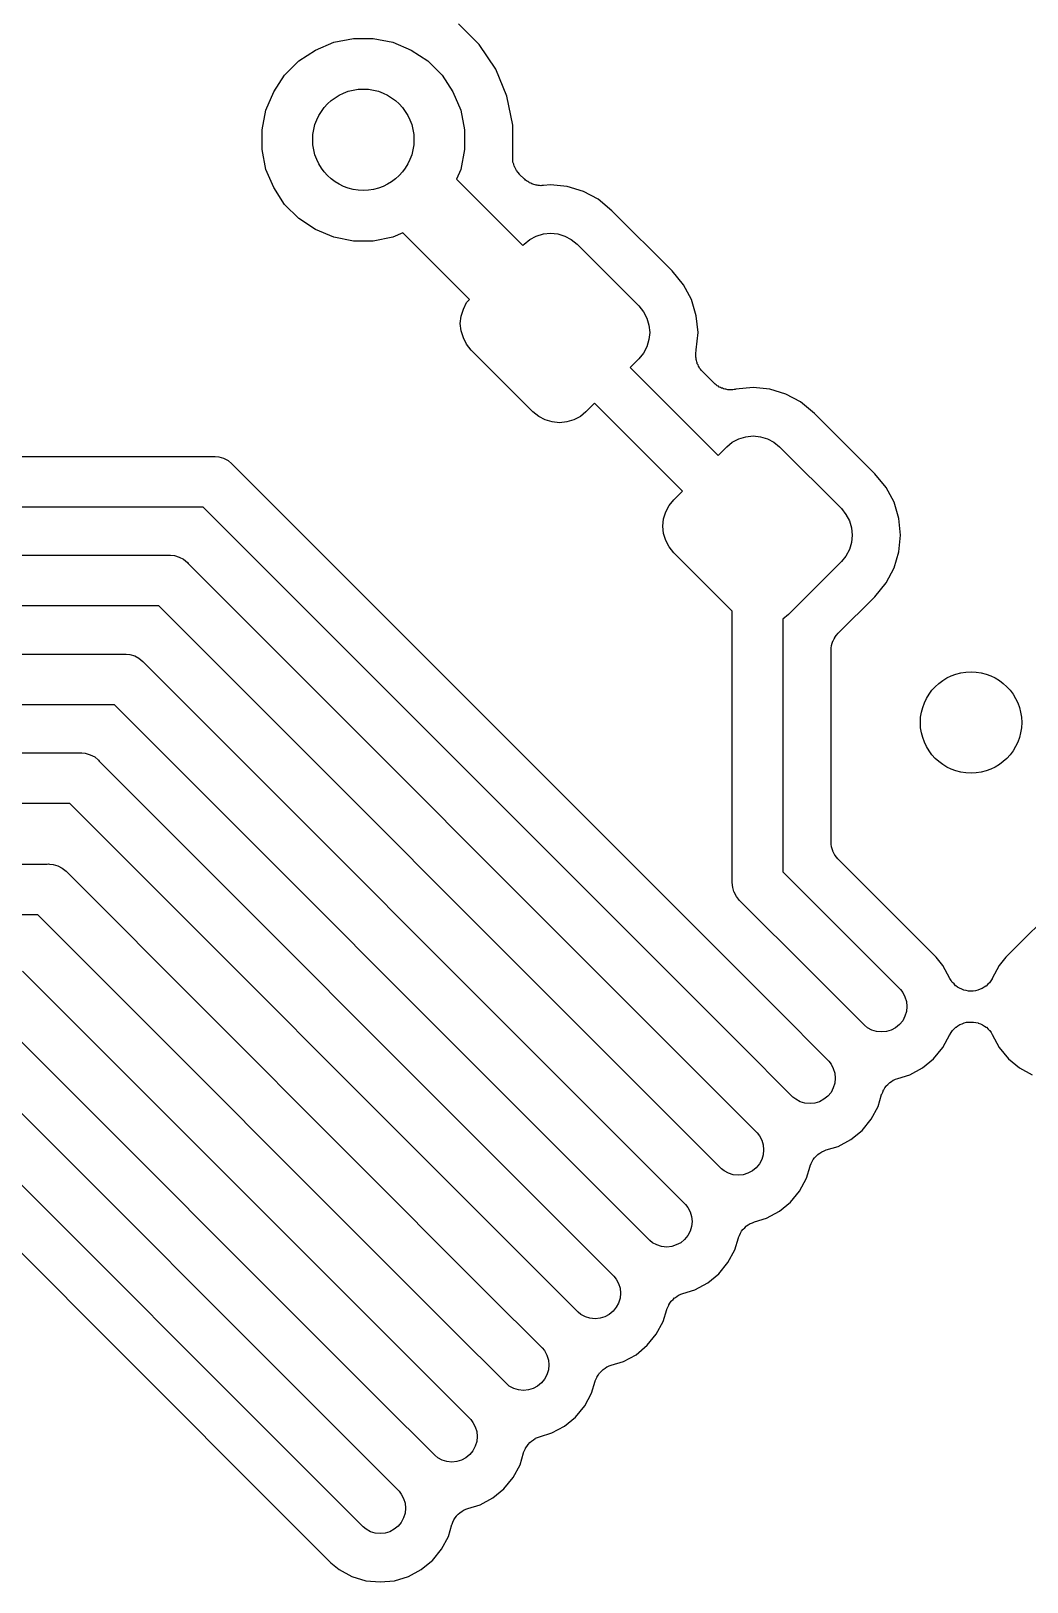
# Model space of a CAD drawing. Extents: x 100.2 to 129.8, y -164.8 to -95.2.
# Drawn here: x 111.29 to 115.22, y -123.59 to -117.47 of the extents above; entities that cross this region are included whole.
import ezdxf

# ---------------------------------------------------------------- set-up
doc = ezdxf.new("R2010")
doc.units = 0
doc.layers.add('BLACK', color=7, linetype='CONTINUOUS')

msp = doc.modelspace()

# ---------------------------------------------------------------- linework, layer by layer
at = {"layer": 'BLACK', "linetype": 'CONTINUOUS'}
for p, q in [((113.058, -117.524), (112.976, -117.442)), ((112.411, -117.546), (112.483, -117.515)), ((112.483, -117.515), (112.561, -117.5)), ((112.561, -117.5), (112.639, -117.5)), ((112.639, -117.5), (112.717, -117.515)), ((112.717, -117.515), (112.789, -117.546)), ((112.345, -117.589), (112.411, -117.546)), ((112.789, -117.546), (112.855, -117.589)), ((113.123, -117.621), (113.058, -117.524)), ((112.246, -117.711), (112.289, -117.645)), ((112.289, -117.645), (112.345, -117.589)), ((112.855, -117.589), (112.911, -117.645)), ((112.911, -117.645), (112.954, -117.711)), ((113.167, -117.728), (113.123, -117.621)), ((112.215, -117.783), (112.246, -117.711)), ((112.954, -117.711), (112.985, -117.783)), ((113.19, -117.842), (113.167, -117.728)), ((112.2, -117.861), (112.215, -117.783)), ((112.985, -117.783), (113, -117.861)), ((112.2, -117.939), (112.2, -117.861)), ((113, -117.861), (113, -117.939)), ((113.19, -117.965), (113.19, -117.842)), ((112.215, -118.017), (112.2, -117.939)), ((113, -117.939), (112.985, -118.017)), ((113.19, -117.968), (113.19, -117.965)), ((113.19, -117.969), (113.19, -117.968)), ((113.19, -117.978), (113.19, -117.969)), ((113.19, -117.969), (113.19, -117.969)), ((113.191, -117.987), (113.19, -117.978)), ((113.191, -117.988), (113.191, -117.987)), ((113.191, -117.987), (113.191, -117.987)), ((113.194, -117.996), (113.191, -117.988)), ((113.196, -118.005), (113.194, -117.996)), ((113.197, -118.005), (113.196, -118.005)), ((113.197, -118.006), (113.197, -118.005)), ((113.201, -118.013), (113.197, -118.006)), ((112.246, -118.089), (112.215, -118.017)), ((112.985, -118.017), (112.968, -118.056)), ((112.968, -118.056), (113.23, -118.318)), ((113.205, -118.021), (113.201, -118.013)), ((113.205, -118.022), (113.205, -118.021)), ((113.211, -118.029), (113.205, -118.022)), ((113.205, -118.022), (113.205, -118.022)), ((113.217, -118.036), (113.211, -118.029)), ((113.217, -118.037), (113.217, -118.036)), ((113.217, -118.036), (113.217, -118.036)), ((113.217, -118.036), (113.217, -118.036)), ((113.217, -118.036), (113.217, -118.036)), ((113.235, -118.054), (113.217, -118.037)), ((113.238, -118.056), (113.235, -118.054)), ((113.241, -118.059), (113.238, -118.056)), ((113.245, -118.062), (113.241, -118.059)), ((113.249, -118.065), (113.245, -118.062)), ((113.253, -118.067), (113.249, -118.065)), ((113.256, -118.07), (113.253, -118.067)), ((113.261, -118.072), (113.256, -118.07)), ((113.265, -118.074), (113.261, -118.072)), ((113.269, -118.075), (113.265, -118.074)), ((112.289, -118.155), (112.246, -118.089)), ((113.273, -118.077), (113.269, -118.075)), ((113.278, -118.078), (113.273, -118.077)), ((113.283, -118.08), (113.278, -118.078)), ((113.287, -118.08), (113.283, -118.08)), ((113.291, -118.081), (113.287, -118.08)), ((113.296, -118.081), (113.291, -118.081)), ((113.301, -118.082), (113.296, -118.081)), ((113.305, -118.081), (113.301, -118.082)), ((113.31, -118.081), (113.305, -118.081)), ((113.311, -118.081), (113.31, -118.081)), ((113.339, -118.078), (113.311, -118.081)), ((113.405, -118.085), (113.339, -118.078)), ((113.469, -118.104), (113.405, -118.085)), ((113.527, -118.135), (113.469, -118.104)), ((113.582, -118.18), (113.527, -118.135)), ((112.345, -118.211), (112.289, -118.155)), ((113.82, -118.418), (113.582, -118.18)), ((112.411, -118.254), (112.345, -118.211)), ((112.483, -118.285), (112.411, -118.254)), ((112.561, -118.3), (112.483, -118.285)), ((112.639, -118.3), (112.561, -118.3)), ((112.717, -118.285), (112.639, -118.3)), ((112.756, -118.268), (112.717, -118.285)), ((113.019, -118.531), (112.756, -118.268)), ((113.23, -118.318), (113.235, -118.312)), ((113.235, -118.312), (113.257, -118.294)), ((113.257, -118.294), (113.283, -118.28)), ((113.283, -118.28), (113.311, -118.272)), ((113.311, -118.272), (113.339, -118.269)), ((113.339, -118.269), (113.368, -118.272)), ((113.368, -118.272), (113.396, -118.28)), ((113.396, -118.28), (113.421, -118.294)), ((113.421, -118.294), (113.444, -118.312)), ((113.444, -118.312), (113.688, -118.556)), ((113.865, -118.473), (113.82, -118.418)), ((113.896, -118.531), (113.865, -118.473)), ((112.995, -118.569), (113.008, -118.543)), ((113.008, -118.543), (113.019, -118.531)), ((113.688, -118.556), (113.706, -118.579)), ((113.915, -118.595), (113.896, -118.531)), ((112.983, -118.625), (112.986, -118.596)), ((112.986, -118.596), (112.995, -118.569)), ((113.706, -118.579), (113.72, -118.604)), ((113.72, -118.604), (113.728, -118.632)), ((113.922, -118.661), (113.915, -118.595)), ((112.986, -118.654), (112.983, -118.625)), ((112.995, -118.682), (112.986, -118.654)), ((113.008, -118.707), (112.995, -118.682)), ((113.728, -118.632), (113.731, -118.661)), ((113.731, -118.661), (113.728, -118.689)), ((113.915, -118.729), (113.922, -118.661)), ((113.026, -118.73), (113.008, -118.707)), ((113.27, -118.974), (113.026, -118.73)), ((113.706, -118.743), (113.688, -118.765)), ((113.72, -118.717), (113.706, -118.743)), ((113.728, -118.689), (113.72, -118.717)), ((113.913, -118.74), (113.914, -118.735)), ((113.913, -118.744), (113.913, -118.74)), ((113.913, -118.748), (113.913, -118.744)), ((113.914, -118.735), (113.915, -118.73)), ((113.915, -118.73), (113.915, -118.729)), ((113.688, -118.765), (113.654, -118.799)), ((113.654, -118.799), (114.001, -119.146)), ((113.913, -118.753), (113.913, -118.748)), ((113.913, -118.758), (113.913, -118.753)), ((113.914, -118.762), (113.913, -118.758)), ((113.914, -118.767), (113.914, -118.762)), ((113.916, -118.771), (113.914, -118.767)), ((113.917, -118.776), (113.916, -118.771)), ((113.918, -118.78), (113.917, -118.776)), ((113.919, -118.784), (113.918, -118.78)), ((113.922, -118.789), (113.919, -118.784)), ((113.924, -118.794), (113.922, -118.789)), ((113.926, -118.797), (113.924, -118.794)), ((113.928, -118.801), (113.926, -118.797)), ((113.931, -118.805), (113.928, -118.801)), ((113.934, -118.809), (113.931, -118.805)), ((113.937, -118.812), (113.934, -118.809)), ((113.94, -118.815), (113.937, -118.812)), ((113.941, -118.816), (113.94, -118.815)), ((113.984, -118.859), (113.941, -118.816)), ((113.987, -118.862), (113.984, -118.859)), ((113.99, -118.865), (113.987, -118.862)), ((113.994, -118.868), (113.99, -118.865)), ((113.998, -118.871), (113.994, -118.868)), ((114.002, -118.873), (113.998, -118.871)), ((114.005, -118.876), (114.002, -118.873)), ((114.01, -118.878), (114.005, -118.876)), ((114.014, -118.88), (114.01, -118.878)), ((114.018, -118.881), (114.014, -118.88)), ((114.022, -118.883), (114.018, -118.881)), ((114.027, -118.884), (114.022, -118.883)), ((114.032, -118.885), (114.027, -118.884)), ((114.036, -118.886), (114.032, -118.885)), ((114.04, -118.887), (114.036, -118.886)), ((114.045, -118.887), (114.04, -118.887)), ((114.051, -118.887), (114.045, -118.887)), ((114.055, -118.887), (114.051, -118.887)), ((114.059, -118.887), (114.055, -118.887)), ((114.064, -118.886), (114.059, -118.887)), ((114.069, -118.886), (114.064, -118.886)), ((114.071, -118.885), (114.069, -118.886)), ((114.139, -118.878), (114.071, -118.885)), ((114.205, -118.885), (114.139, -118.878)), ((114.269, -118.904), (114.205, -118.885)), ((114.327, -118.935), (114.269, -118.904)), ((113.293, -118.992), (113.27, -118.974)), ((113.318, -119.005), (113.293, -118.992)), ((113.457, -118.992), (113.431, -119.005)), ((113.479, -118.974), (113.457, -118.992)), ((113.513, -118.94), (113.479, -118.974)), ((113.86, -119.287), (113.513, -118.94)), ((114.382, -118.98), (114.327, -118.935)), ((114.62, -119.218), (114.382, -118.98)), ((113.346, -119.014), (113.318, -119.005)), ((113.375, -119.017), (113.346, -119.014)), ((113.404, -119.014), (113.375, -119.017)), ((113.431, -119.005), (113.404, -119.014)), ((114.001, -119.146), (114.035, -119.112)), ((114.035, -119.112), (114.057, -119.094)), ((114.057, -119.094), (114.083, -119.08)), ((114.083, -119.08), (114.111, -119.072)), ((114.111, -119.072), (114.139, -119.069)), ((114.139, -119.069), (114.168, -119.072)), ((114.168, -119.072), (114.196, -119.08)), ((114.196, -119.08), (114.221, -119.094)), ((114.221, -119.094), (114.244, -119.112)), ((114.244, -119.112), (114.488, -119.356)), ((110.791, -119.15), (112.005, -119.15)), ((112.005, -119.15), (112.01, -119.15)), ((112.01, -119.15), (112.015, -119.15)), ((112.015, -119.15), (112.015, -119.15)), ((112.015, -119.15), (112.029, -119.151)), ((112.029, -119.151), (112.048, -119.157)), ((112.048, -119.157), (112.066, -119.166)), ((112.066, -119.166), (112.081, -119.179)), ((112.081, -119.179), (112.084, -119.183)), ((112.084, -119.183), (114.226, -121.324)), ((114.665, -119.273), (114.62, -119.218)), ((113.826, -119.321), (113.86, -119.287)), ((114.696, -119.331), (114.665, -119.273)), ((111.968, -119.35), (110.755, -119.35)), ((114.084, -121.466), (111.968, -119.35)), ((113.795, -119.369), (113.808, -119.343)), ((113.808, -119.343), (113.826, -119.321)), ((114.488, -119.356), (114.506, -119.379)), ((114.715, -119.395), (114.696, -119.331)), ((113.783, -119.425), (113.786, -119.396)), ((113.786, -119.396), (113.795, -119.369)), ((114.506, -119.379), (114.52, -119.404)), ((114.52, -119.404), (114.528, -119.432)), ((114.722, -119.461), (114.715, -119.395)), ((113.786, -119.454), (113.783, -119.425)), ((113.795, -119.482), (113.786, -119.454)), ((114.528, -119.432), (114.531, -119.461)), ((114.531, -119.461), (114.528, -119.489)), ((114.715, -119.527), (114.722, -119.461)), ((109.681, -119.54), (111.829, -119.54)), ((111.829, -119.54), (111.834, -119.54)), ((111.834, -119.54), (111.839, -119.54)), ((111.839, -119.54), (111.839, -119.54)), ((111.839, -119.54), (111.854, -119.541)), ((111.854, -119.541), (111.873, -119.547)), ((113.808, -119.507), (113.795, -119.482)), ((113.826, -119.53), (113.808, -119.507)), ((114.057, -119.76), (113.826, -119.53)), ((114.506, -119.543), (114.488, -119.565)), ((114.52, -119.517), (114.506, -119.543)), ((114.528, -119.489), (114.52, -119.517)), ((114.696, -119.59), (114.715, -119.527)), ((111.873, -119.547), (111.89, -119.556)), ((111.89, -119.556), (111.905, -119.569)), ((111.905, -119.569), (111.908, -119.573)), ((111.908, -119.573), (113.943, -121.607)), ((114.488, -119.565), (114.279, -119.774)), ((114.665, -119.649), (114.696, -119.59)), ((114.62, -119.704), (114.665, -119.649)), ((114.475, -119.848), (114.62, -119.704)), ((111.793, -119.74), (109.645, -119.74)), ((113.801, -121.749), (111.793, -119.74)), ((114.057, -120.827), (114.057, -119.76)), ((114.279, -119.774), (114.257, -119.792)), ((114.257, -119.792), (114.257, -120.79)), ((114.469, -119.855), (114.475, -119.848)), ((114.447, -119.914), (114.448, -119.905)), ((114.448, -119.905), (114.449, -119.897)), ((114.449, -119.896), (114.452, -119.887)), ((114.449, -119.897), (114.449, -119.896)), ((114.449, -119.896), (114.449, -119.896)), ((114.452, -119.887), (114.454, -119.879)), ((114.454, -119.879), (114.455, -119.879)), ((114.455, -119.878), (114.459, -119.87)), ((114.455, -119.879), (114.455, -119.878)), ((114.459, -119.87), (114.463, -119.863)), ((114.463, -119.863), (114.463, -119.862)), ((114.463, -119.862), (114.464, -119.862)), ((114.464, -119.862), (114.469, -119.855)), ((108.571, -119.93), (111.654, -119.93)), ((111.654, -119.93), (111.658, -119.93)), ((111.658, -119.93), (111.663, -119.93)), ((111.663, -119.93), (111.663, -119.93)), ((111.663, -119.93), (111.678, -119.931)), ((111.678, -119.931), (111.697, -119.937)), ((111.697, -119.937), (111.714, -119.946)), ((111.714, -119.946), (111.729, -119.959)), ((111.729, -119.959), (111.733, -119.963)), ((111.733, -119.963), (113.656, -121.887)), ((114.447, -119.915), (114.447, -119.914)), ((114.447, -120.672), (114.447, -119.915)), ((114.447, -119.915), (114.447, -119.915)), ((114.447, -119.915), (114.447, -119.915)), ((114.447, -119.915), (114.447, -119.915)), ((111.617, -120.13), (108.535, -120.13)), ((113.515, -122.028), (111.617, -120.13)), ((107.461, -120.32), (111.478, -120.32)), ((111.478, -120.32), (111.483, -120.32)), ((111.483, -120.32), (111.488, -120.32)), ((111.488, -120.32), (111.488, -120.32)), ((111.488, -120.32), (111.502, -120.321)), ((111.502, -120.321), (111.521, -120.327)), ((111.521, -120.327), (111.539, -120.336)), ((111.539, -120.336), (111.554, -120.349)), ((111.554, -120.349), (111.557, -120.353)), ((111.557, -120.353), (113.374, -122.169)), ((111.441, -120.52), (107.425, -120.52)), ((113.232, -122.311), (111.441, -120.52)), ((114.448, -120.681), (114.447, -120.672)), ((114.449, -120.69), (114.448, -120.681)), ((114.449, -120.691), (114.449, -120.69)), ((114.449, -120.69), (114.449, -120.69)), ((114.451, -120.699), (114.449, -120.691)), ((114.454, -120.707), (114.451, -120.699)), ((115.586, -120.678), (115.138, -121.126)), ((107.348, -120.759), (111.351, -120.759)), ((111.351, -120.759), (111.356, -120.758)), ((111.356, -120.758), (111.36, -120.759)), ((111.36, -120.759), (111.36, -120.759)), ((111.36, -120.759), (111.375, -120.76)), ((111.375, -120.76), (111.394, -120.766)), ((111.394, -120.766), (111.411, -120.775)), ((114.454, -120.708), (114.454, -120.707)), ((114.458, -120.716), (114.454, -120.708)), ((114.454, -120.708), (114.454, -120.708)), ((114.462, -120.724), (114.458, -120.716)), ((114.463, -120.724), (114.462, -120.724)), ((114.463, -120.725), (114.463, -120.724)), ((114.468, -120.731), (114.463, -120.725)), ((114.474, -120.738), (114.468, -120.731)), ((114.475, -120.739), (114.474, -120.738)), ((114.638, -120.902), (114.475, -120.739)), ((114.475, -120.739), (114.475, -120.739)), ((114.475, -120.739), (114.475, -120.739)), ((114.475, -120.739), (114.475, -120.739)), ((111.411, -120.775), (111.427, -120.787)), ((111.427, -120.787), (111.43, -120.791)), ((111.43, -120.791), (113.091, -122.453)), ((114.057, -120.832), (114.057, -120.827)), ((114.257, -120.79), (114.505, -121.038)), ((114.059, -120.851), (114.057, -120.832)), ((114.063, -120.867), (114.059, -120.851)), ((114.064, -120.87), (114.063, -120.867)), ((114.074, -120.887), (114.064, -120.87)), ((114.086, -120.903), (114.074, -120.887)), ((114.09, -120.906), (114.086, -120.903)), ((114.363, -121.179), (114.09, -120.906)), ((114.862, -121.126), (114.638, -120.902)), ((111.314, -120.959), (107.312, -120.959)), ((112.949, -122.594), (111.314, -120.959)), ((114.505, -121.038), (114.721, -121.254)), ((114.889, -121.159), (114.862, -121.126)), ((115.138, -121.126), (115.111, -121.159)), ((111.254, -121.181), (112.808, -122.735)), ((114.579, -121.395), (114.363, -121.179)), ((114.916, -121.21), (114.889, -121.159)), ((115.111, -121.159), (115.084, -121.21)), ((114.721, -121.254), (114.73, -121.265)), ((114.921, -121.218), (114.916, -121.21)), ((114.926, -121.226), (114.921, -121.218)), ((114.927, -121.226), (114.926, -121.226)), ((114.926, -121.226), (114.926, -121.226)), ((114.933, -121.232), (114.927, -121.226)), ((114.939, -121.239), (114.933, -121.232)), ((114.94, -121.239), (114.939, -121.239)), ((114.939, -121.239), (114.939, -121.239)), ((114.947, -121.244), (114.94, -121.239)), ((114.955, -121.249), (114.947, -121.244)), ((114.963, -121.253), (114.955, -121.249)), ((114.955, -121.249), (114.955, -121.249)), ((114.955, -121.249), (114.955, -121.249)), ((114.972, -121.256), (114.963, -121.253)), ((114.972, -121.257), (114.972, -121.256)), ((114.972, -121.256), (114.972, -121.256)), ((114.981, -121.258), (114.972, -121.257)), ((115.027, -121.257), (115.018, -121.259)), ((115.036, -121.253), (115.027, -121.257)), ((115.027, -121.257), (115.027, -121.257)), ((115.027, -121.257), (115.027, -121.257)), ((115.044, -121.25), (115.036, -121.253)), ((115.052, -121.245), (115.044, -121.25)), ((115.044, -121.25), (115.044, -121.25)), ((115.044, -121.25), (115.044, -121.25)), ((115.059, -121.24), (115.052, -121.245)), ((115.06, -121.24), (115.059, -121.24)), ((115.066, -121.233), (115.06, -121.24)), ((115.06, -121.24), (115.06, -121.24)), ((115.073, -121.227), (115.066, -121.233)), ((115.078, -121.219), (115.073, -121.227)), ((115.073, -121.227), (115.073, -121.227)), ((115.073, -121.227), (115.073, -121.227)), ((115.083, -121.212), (115.078, -121.219)), ((115.084, -121.21), (115.083, -121.211)), ((115.083, -121.211), (115.083, -121.211)), ((115.083, -121.211), (115.083, -121.211)), ((115.083, -121.211), (115.083, -121.212)), ((114.73, -121.265), (114.739, -121.283)), ((114.739, -121.283), (114.745, -121.301)), ((114.745, -121.301), (114.747, -121.321)), ((114.99, -121.26), (114.981, -121.258)), ((114.999, -121.26), (114.99, -121.26)), ((114.99, -121.26), (114.99, -121.26)), ((114.99, -121.26), (114.99, -121.26)), ((115.008, -121.26), (114.999, -121.26)), ((115.009, -121.26), (115.008, -121.26)), ((115.018, -121.259), (115.009, -121.26)), ((115.009, -121.26), (115.009, -121.26)), ((112.667, -122.877), (111.138, -121.349)), ((114.226, -121.324), (114.226, -121.324)), ((114.226, -121.324), (114.438, -121.537)), ((114.73, -121.377), (114.717, -121.392)), ((114.739, -121.359), (114.73, -121.377)), ((114.745, -121.341), (114.739, -121.359)), ((114.747, -121.321), (114.745, -121.341)), ((114.591, -121.405), (114.579, -121.395)), ((114.608, -121.414), (114.591, -121.405)), ((114.627, -121.42), (114.608, -121.414)), ((114.646, -121.421), (114.627, -121.42)), ((114.666, -121.42), (114.646, -121.421)), ((114.685, -121.414), (114.666, -121.42)), ((114.702, -121.405), (114.685, -121.414)), ((114.717, -121.392), (114.702, -121.405)), ((114.889, -121.483), (114.916, -121.431)), ((114.916, -121.431), (114.917, -121.431)), ((114.917, -121.43), (114.922, -121.423)), ((114.917, -121.431), (114.917, -121.43)), ((114.917, -121.431), (114.917, -121.431)), ((114.917, -121.431), (114.917, -121.431)), ((114.922, -121.423), (114.927, -121.415)), ((114.927, -121.415), (114.934, -121.409)), ((114.927, -121.415), (114.927, -121.415)), ((114.927, -121.415), (114.927, -121.415)), ((114.934, -121.409), (114.94, -121.402)), ((114.94, -121.402), (114.94, -121.402)), ((114.94, -121.402), (114.941, -121.402)), ((114.941, -121.402), (114.948, -121.397)), ((114.948, -121.397), (114.956, -121.392)), ((114.956, -121.392), (114.965, -121.389)), ((114.956, -121.392), (114.956, -121.392)), ((114.956, -121.392), (114.956, -121.392)), ((114.965, -121.389), (114.973, -121.385)), ((114.973, -121.385), (114.982, -121.383)), ((114.973, -121.385), (114.973, -121.385)), ((114.973, -121.385), (114.973, -121.385)), ((114.982, -121.383), (114.991, -121.382)), ((114.991, -121.382), (114.991, -121.382)), ((114.991, -121.382), (114.992, -121.382)), ((114.992, -121.382), (115.001, -121.382)), ((115.001, -121.382), (115.01, -121.382)), ((115.01, -121.382), (115.01, -121.382)), ((115.01, -121.382), (115.01, -121.382)), ((115.01, -121.382), (115.019, -121.384)), ((115.019, -121.384), (115.028, -121.385)), ((115.028, -121.385), (115.028, -121.385)), ((115.028, -121.385), (115.028, -121.386)), ((115.028, -121.386), (115.037, -121.389)), ((115.037, -121.389), (115.045, -121.393)), ((115.045, -121.393), (115.045, -121.393)), ((115.045, -121.393), (115.045, -121.393)), ((115.045, -121.393), (115.053, -121.398)), ((115.053, -121.398), (115.06, -121.403)), ((115.06, -121.403), (115.061, -121.403)), ((115.061, -121.403), (115.061, -121.403)), ((115.061, -121.403), (115.067, -121.41)), ((115.067, -121.41), (115.073, -121.416)), ((115.073, -121.416), (115.074, -121.416)), ((115.074, -121.416), (115.074, -121.416)), ((115.074, -121.416), (115.079, -121.424)), ((115.079, -121.424), (115.084, -121.431)), ((115.084, -121.431), (115.111, -121.483)), ((114.296, -121.678), (114.084, -121.466)), ((114.084, -121.466), (114.084, -121.466)), ((114.852, -121.527), (114.889, -121.483)), ((115.111, -121.483), (115.148, -121.527)), ((114.438, -121.537), (114.447, -121.548)), ((114.447, -121.548), (114.456, -121.565)), ((114.758, -121.59), (114.808, -121.563)), ((114.808, -121.563), (114.852, -121.527)), ((115.148, -121.527), (115.192, -121.563)), ((115.192, -121.563), (115.242, -121.59)), ((111.078, -121.571), (112.525, -123.018)), ((113.943, -121.607), (113.943, -121.607)), ((113.943, -121.607), (114.155, -121.819)), ((114.456, -121.565), (114.462, -121.584)), ((114.462, -121.623), (114.456, -121.642)), ((114.462, -121.584), (114.464, -121.604)), ((114.464, -121.604), (114.462, -121.623)), ((114.672, -121.628), (114.678, -121.622)), ((114.678, -121.622), (114.679, -121.621)), ((114.678, -121.622), (114.678, -121.622)), ((114.679, -121.621), (114.686, -121.617)), ((114.686, -121.617), (114.693, -121.612)), ((114.693, -121.612), (114.694, -121.611)), ((114.694, -121.611), (114.702, -121.608)), ((114.694, -121.611), (114.694, -121.611)), ((114.702, -121.608), (114.711, -121.605)), ((114.711, -121.605), (114.758, -121.59)), ((114.308, -121.687), (114.296, -121.678)), ((114.435, -121.675), (114.419, -121.687)), ((114.447, -121.66), (114.435, -121.675)), ((114.456, -121.642), (114.447, -121.66)), ((114.633, -121.715), (114.647, -121.668)), ((114.647, -121.668), (114.647, -121.667)), ((114.647, -121.667), (114.648, -121.667)), ((114.647, -121.668), (114.647, -121.668)), ((114.647, -121.668), (114.647, -121.668)), ((114.648, -121.667), (114.651, -121.659)), ((114.651, -121.659), (114.654, -121.65)), ((114.654, -121.65), (114.655, -121.65)), ((114.655, -121.65), (114.66, -121.642)), ((114.655, -121.65), (114.655, -121.65)), ((114.66, -121.642), (114.665, -121.635)), ((114.665, -121.634), (114.672, -121.628)), ((114.665, -121.635), (114.665, -121.634)), ((114.665, -121.635), (114.665, -121.635)), ((112.384, -123.159), (110.963, -121.739)), ((114.325, -121.697), (114.308, -121.687)), ((114.344, -121.702), (114.325, -121.697)), ((114.364, -121.704), (114.344, -121.702)), ((114.383, -121.702), (114.364, -121.704)), ((114.402, -121.697), (114.383, -121.702)), ((114.419, -121.687), (114.402, -121.697)), ((114.606, -121.766), (114.633, -121.715)), ((114.014, -121.961), (113.801, -121.749)), ((113.801, -121.749), (113.801, -121.749)), ((114.57, -121.81), (114.606, -121.766)), ((114.155, -121.819), (114.164, -121.831)), ((114.164, -121.831), (114.174, -121.848)), ((114.174, -121.848), (114.179, -121.867)), ((114.179, -121.867), (114.181, -121.887)), ((114.475, -121.873), (114.525, -121.846)), ((114.525, -121.846), (114.57, -121.81)), ((113.656, -121.887), (113.872, -122.102)), ((114.174, -121.925), (114.164, -121.942)), ((114.179, -121.906), (114.174, -121.925)), ((114.181, -121.887), (114.179, -121.906)), ((114.372, -121.932), (114.377, -121.925)), ((114.377, -121.925), (114.382, -121.918)), ((114.382, -121.918), (114.383, -121.917)), ((114.382, -121.918), (114.382, -121.918)), ((114.383, -121.917), (114.389, -121.911)), ((114.389, -121.911), (114.395, -121.905)), ((114.395, -121.905), (114.396, -121.905)), ((114.396, -121.904), (114.403, -121.899)), ((114.396, -121.905), (114.396, -121.904)), ((114.403, -121.899), (114.411, -121.894)), ((114.411, -121.894), (114.42, -121.891)), ((114.411, -121.894), (114.411, -121.894)), ((114.411, -121.894), (114.411, -121.894)), ((114.42, -121.891), (114.428, -121.887)), ((114.428, -121.887), (114.475, -121.873)), ((110.912, -121.956), (112.251, -123.295)), ((114.025, -121.97), (114.014, -121.961)), ((114.042, -121.979), (114.025, -121.97)), ((114.061, -121.985), (114.042, -121.979)), ((114.081, -121.987), (114.061, -121.985)), ((114.1, -121.985), (114.081, -121.987)), ((114.119, -121.979), (114.1, -121.985)), ((114.137, -121.97), (114.119, -121.979)), ((114.152, -121.958), (114.137, -121.97)), ((114.164, -121.942), (114.152, -121.958)), ((114.35, -121.998), (114.364, -121.951)), ((114.364, -121.95), (114.365, -121.949)), ((114.364, -121.951), (114.364, -121.95)), ((114.364, -121.95), (114.364, -121.95)), ((114.364, -121.95), (114.364, -121.95)), ((114.365, -121.949), (114.368, -121.941)), ((114.368, -121.941), (114.372, -121.933)), ((114.372, -121.933), (114.372, -121.932)), ((114.372, -121.933), (114.372, -121.933)), ((113.731, -122.244), (113.515, -122.028)), ((114.287, -122.093), (114.323, -122.049)), ((114.323, -122.049), (114.35, -121.998)), ((113.872, -122.102), (113.881, -122.114)), ((114.243, -122.129), (114.287, -122.093)), ((113.374, -122.169), (113.589, -122.385)), ((113.881, -122.114), (113.891, -122.131)), ((113.891, -122.131), (113.896, -122.15)), ((113.896, -122.15), (113.898, -122.169)), ((113.898, -122.169), (113.896, -122.189)), ((114.129, -122.177), (114.137, -122.174)), ((114.137, -122.174), (114.145, -122.17)), ((114.145, -122.17), (114.192, -122.156)), ((114.192, -122.156), (114.243, -122.129)), ((113.881, -122.225), (113.869, -122.241)), ((113.891, -122.208), (113.881, -122.225)), ((113.896, -122.189), (113.891, -122.208)), ((114.067, -122.281), (114.082, -122.234)), ((114.082, -122.232), (114.085, -122.224)), ((114.082, -122.233), (114.082, -122.232)), ((114.082, -122.234), (114.082, -122.233)), ((114.082, -122.233), (114.082, -122.233)), ((114.082, -122.233), (114.082, -122.233)), ((114.085, -122.224), (114.089, -122.216)), ((114.089, -122.215), (114.094, -122.208)), ((114.089, -122.216), (114.089, -122.215)), ((114.089, -122.216), (114.089, -122.216)), ((114.094, -122.208), (114.099, -122.201)), ((114.099, -122.201), (114.099, -122.2)), ((114.099, -122.2), (114.1, -122.2)), ((114.1, -122.2), (114.106, -122.194)), ((114.106, -122.194), (114.112, -122.188)), ((114.112, -122.188), (114.113, -122.187)), ((114.113, -122.187), (114.12, -122.182)), ((114.113, -122.187), (114.113, -122.187)), ((114.12, -122.182), (114.128, -122.177)), ((114.128, -122.177), (114.128, -122.177)), ((114.128, -122.177), (114.129, -122.177)), ((113.742, -122.253), (113.731, -122.244)), ((113.759, -122.262), (113.742, -122.253)), ((113.778, -122.268), (113.759, -122.262)), ((113.798, -122.27), (113.778, -122.268)), ((113.818, -122.268), (113.798, -122.27)), ((113.836, -122.262), (113.818, -122.268)), ((113.854, -122.253), (113.836, -122.262)), ((113.869, -122.241), (113.854, -122.253)), ((114.04, -122.331), (114.067, -122.281)), ((113.448, -122.527), (113.232, -122.311)), ((114.004, -122.376), (114.04, -122.331)), ((113.589, -122.385), (113.599, -122.397)), ((113.599, -122.397), (113.608, -122.414)), ((113.608, -122.414), (113.614, -122.433)), ((113.909, -122.439), (113.96, -122.412)), ((113.96, -122.412), (114.004, -122.376)), ((113.091, -122.453), (113.306, -122.668)), ((113.614, -122.472), (113.608, -122.491)), ((113.614, -122.433), (113.616, -122.452)), ((113.616, -122.452), (113.614, -122.472)), ((113.817, -122.483), (113.823, -122.477)), ((113.823, -122.477), (113.829, -122.47)), ((113.829, -122.47), (113.83, -122.47)), ((113.83, -122.47), (113.838, -122.465)), ((113.83, -122.47), (113.83, -122.47)), ((113.838, -122.465), (113.845, -122.46)), ((113.845, -122.46), (113.845, -122.46)), ((113.845, -122.46), (113.846, -122.46)), ((113.846, -122.46), (113.854, -122.456)), ((113.854, -122.456), (113.862, -122.453)), ((113.862, -122.453), (113.909, -122.439)), ((113.459, -122.536), (113.448, -122.527)), ((113.477, -122.545), (113.459, -122.536)), ((113.571, -122.536), (113.554, -122.545)), ((113.586, -122.523), (113.571, -122.536)), ((113.599, -122.508), (113.586, -122.523)), ((113.608, -122.491), (113.599, -122.508)), ((113.784, -122.564), (113.799, -122.516)), ((113.799, -122.515), (113.803, -122.507)), ((113.799, -122.516), (113.799, -122.515)), ((113.799, -122.516), (113.799, -122.516)), ((113.799, -122.516), (113.799, -122.516)), ((113.799, -122.516), (113.799, -122.516)), ((113.803, -122.507), (113.806, -122.499)), ((113.806, -122.498), (113.811, -122.491)), ((113.806, -122.499), (113.806, -122.498)), ((113.806, -122.499), (113.806, -122.499)), ((113.811, -122.491), (113.816, -122.484)), ((113.816, -122.484), (113.817, -122.483)), ((113.817, -122.483), (113.817, -122.483)), ((113.165, -122.809), (112.949, -122.594)), ((113.495, -122.551), (113.477, -122.545)), ((113.515, -122.553), (113.495, -122.551)), ((113.535, -122.551), (113.515, -122.553)), ((113.554, -122.545), (113.535, -122.551)), ((113.757, -122.614), (113.784, -122.564)), ((113.677, -122.695), (113.721, -122.658)), ((113.721, -122.658), (113.757, -122.614)), ((113.306, -122.668), (113.316, -122.679)), ((113.316, -122.679), (113.325, -122.697)), ((113.325, -122.697), (113.331, -122.716)), ((113.331, -122.716), (113.333, -122.735)), ((113.579, -122.736), (113.627, -122.722)), ((113.627, -122.722), (113.677, -122.695)), ((112.808, -122.735), (113.024, -122.951)), ((113.325, -122.774), (113.316, -122.791)), ((113.331, -122.755), (113.325, -122.774)), ((113.333, -122.735), (113.331, -122.755)), ((113.52, -122.79), (113.523, -122.782)), ((113.523, -122.782), (113.523, -122.781)), ((113.523, -122.781), (113.524, -122.781)), ((113.524, -122.781), (113.529, -122.774)), ((113.529, -122.774), (113.533, -122.766)), ((113.533, -122.766), (113.534, -122.766)), ((113.534, -122.766), (113.54, -122.76)), ((113.534, -122.766), (113.534, -122.766)), ((113.54, -122.76), (113.547, -122.753)), ((113.547, -122.753), (113.555, -122.748)), ((113.547, -122.753), (113.547, -122.753)), ((113.547, -122.753), (113.547, -122.753)), ((113.555, -122.748), (113.562, -122.743)), ((113.562, -122.743), (113.562, -122.743)), ((113.562, -122.743), (113.563, -122.743)), ((113.563, -122.743), (113.571, -122.739)), ((113.571, -122.739), (113.579, -122.736)), ((113.176, -122.819), (113.165, -122.809)), ((113.194, -122.828), (113.176, -122.819)), ((113.213, -122.834), (113.194, -122.828)), ((113.232, -122.836), (113.213, -122.834)), ((113.252, -122.834), (113.232, -122.836)), ((113.271, -122.828), (113.252, -122.834)), ((113.288, -122.819), (113.271, -122.828)), ((113.303, -122.806), (113.288, -122.819)), ((113.316, -122.791), (113.303, -122.806)), ((113.475, -122.897), (113.501, -122.847)), ((113.501, -122.847), (113.516, -122.799)), ((113.516, -122.798), (113.52, -122.79)), ((113.516, -122.799), (113.516, -122.798)), ((113.516, -122.799), (113.516, -122.799)), ((113.516, -122.799), (113.516, -122.799)), ((113.516, -122.799), (113.516, -122.799)), ((112.882, -123.092), (112.667, -122.877)), ((113.438, -122.941), (113.475, -122.897)), ((113.024, -122.951), (113.033, -122.962)), ((113.033, -122.962), (113.042, -122.98)), ((113.394, -122.977), (113.438, -122.941)), ((112.525, -123.018), (112.741, -123.234)), ((113.042, -122.98), (113.048, -122.998)), ((113.048, -122.998), (113.05, -123.018)), ((113.05, -123.018), (113.048, -123.038)), ((113.264, -123.036), (113.272, -123.031)), ((113.272, -123.031), (113.279, -123.026)), ((113.279, -123.026), (113.28, -123.026)), ((113.28, -123.025), (113.288, -123.022)), ((113.28, -123.026), (113.28, -123.025)), ((113.288, -123.022), (113.296, -123.019)), ((113.296, -123.019), (113.344, -123.004)), ((113.344, -123.004), (113.394, -122.977)), ((112.894, -123.102), (112.882, -123.092)), ((113.02, -123.089), (113.005, -123.102)), ((113.033, -123.074), (113.02, -123.089)), ((113.042, -123.056), (113.033, -123.074)), ((113.048, -123.038), (113.042, -123.056)), ((113.219, -123.13), (113.233, -123.082)), ((113.233, -123.081), (113.237, -123.073)), ((113.233, -123.082), (113.233, -123.081)), ((113.233, -123.082), (113.233, -123.082)), ((113.233, -123.082), (113.233, -123.082)), ((113.233, -123.082), (113.233, -123.082)), ((113.237, -123.073), (113.24, -123.065)), ((113.24, -123.065), (113.241, -123.064)), ((113.241, -123.064), (113.246, -123.057)), ((113.241, -123.064), (113.241, -123.064)), ((113.246, -123.057), (113.251, -123.049)), ((113.251, -123.049), (113.257, -123.042)), ((113.251, -123.049), (113.251, -123.049)), ((113.251, -123.049), (113.251, -123.049)), ((113.257, -123.042), (113.264, -123.036)), ((113.264, -123.036), (113.264, -123.036)), ((113.264, -123.036), (113.264, -123.036)), ((112.911, -123.111), (112.894, -123.102)), ((112.93, -123.117), (112.911, -123.111)), ((112.949, -123.119), (112.93, -123.117)), ((112.969, -123.117), (112.949, -123.119)), ((112.988, -123.111), (112.969, -123.117)), ((113.005, -123.102), (112.988, -123.111)), ((113.192, -123.18), (113.219, -123.13)), ((112.599, -123.375), (112.384, -123.159)), ((113.155, -123.224), (113.192, -123.18)), ((112.741, -123.234), (112.75, -123.245)), ((112.75, -123.245), (112.759, -123.262)), ((112.759, -123.262), (112.765, -123.281)), ((113.061, -123.287), (113.111, -123.26)), ((113.111, -123.26), (113.155, -123.224)), ((112.251, -123.295), (112.472, -123.516)), ((112.765, -123.32), (112.759, -123.339)), ((112.765, -123.281), (112.767, -123.301)), ((112.767, -123.301), (112.765, -123.32)), ((112.963, -123.339), (112.968, -123.332)), ((112.968, -123.331), (112.975, -123.325)), ((112.968, -123.332), (112.968, -123.331)), ((112.968, -123.332), (112.968, -123.332)), ((112.975, -123.325), (112.981, -123.319)), ((112.981, -123.319), (112.982, -123.318)), ((112.981, -123.319), (112.981, -123.319)), ((112.982, -123.318), (112.989, -123.314)), ((112.989, -123.314), (112.996, -123.309)), ((112.996, -123.309), (112.997, -123.309)), ((112.997, -123.308), (113.005, -123.305)), ((112.997, -123.309), (112.997, -123.308)), ((113.005, -123.305), (113.013, -123.302)), ((113.013, -123.302), (113.061, -123.287)), ((112.611, -123.384), (112.599, -123.375)), ((112.628, -123.394), (112.611, -123.384)), ((112.647, -123.399), (112.628, -123.394)), ((112.667, -123.401), (112.647, -123.399)), ((112.686, -123.399), (112.667, -123.401)), ((112.705, -123.394), (112.686, -123.399)), ((112.722, -123.384), (112.705, -123.394)), ((112.738, -123.372), (112.722, -123.384)), ((112.75, -123.357), (112.738, -123.372)), ((112.759, -123.339), (112.75, -123.357)), ((112.936, -123.412), (112.95, -123.365)), ((112.95, -123.365), (112.951, -123.364)), ((112.95, -123.365), (112.95, -123.365)), ((112.95, -123.365), (112.95, -123.365)), ((112.95, -123.365), (112.95, -123.365)), ((112.951, -123.364), (112.954, -123.356)), ((112.954, -123.356), (112.957, -123.347)), ((112.957, -123.347), (112.958, -123.347)), ((112.958, -123.347), (112.963, -123.339)), ((112.958, -123.347), (112.958, -123.347)), ((112.909, -123.463), (112.936, -123.412)), ((112.472, -123.516), (112.505, -123.543)), ((112.828, -123.543), (112.869, -123.51)), ((112.869, -123.51), (112.873, -123.507)), ((112.869, -123.51), (112.869, -123.51)), ((112.873, -123.507), (112.909, -123.463)), ((112.505, -123.543), (112.555, -123.57)), ((112.555, -123.57), (112.61, -123.587)), ((112.723, -123.587), (112.778, -123.57)), ((112.778, -123.57), (112.828, -123.543)), ((112.61, -123.587), (112.667, -123.592)), ((112.667, -123.592), (112.723, -123.587))]:
    msp.add_line(p, q, dxfattribs=at)
at = {"layer": 'BLACK'}
for centre in [(112.6, -117.9), (115, -120.2)]:
    msp.add_circle(centre, 0.2, dxfattribs=at)

doc.saveas('drawing.dxf')
